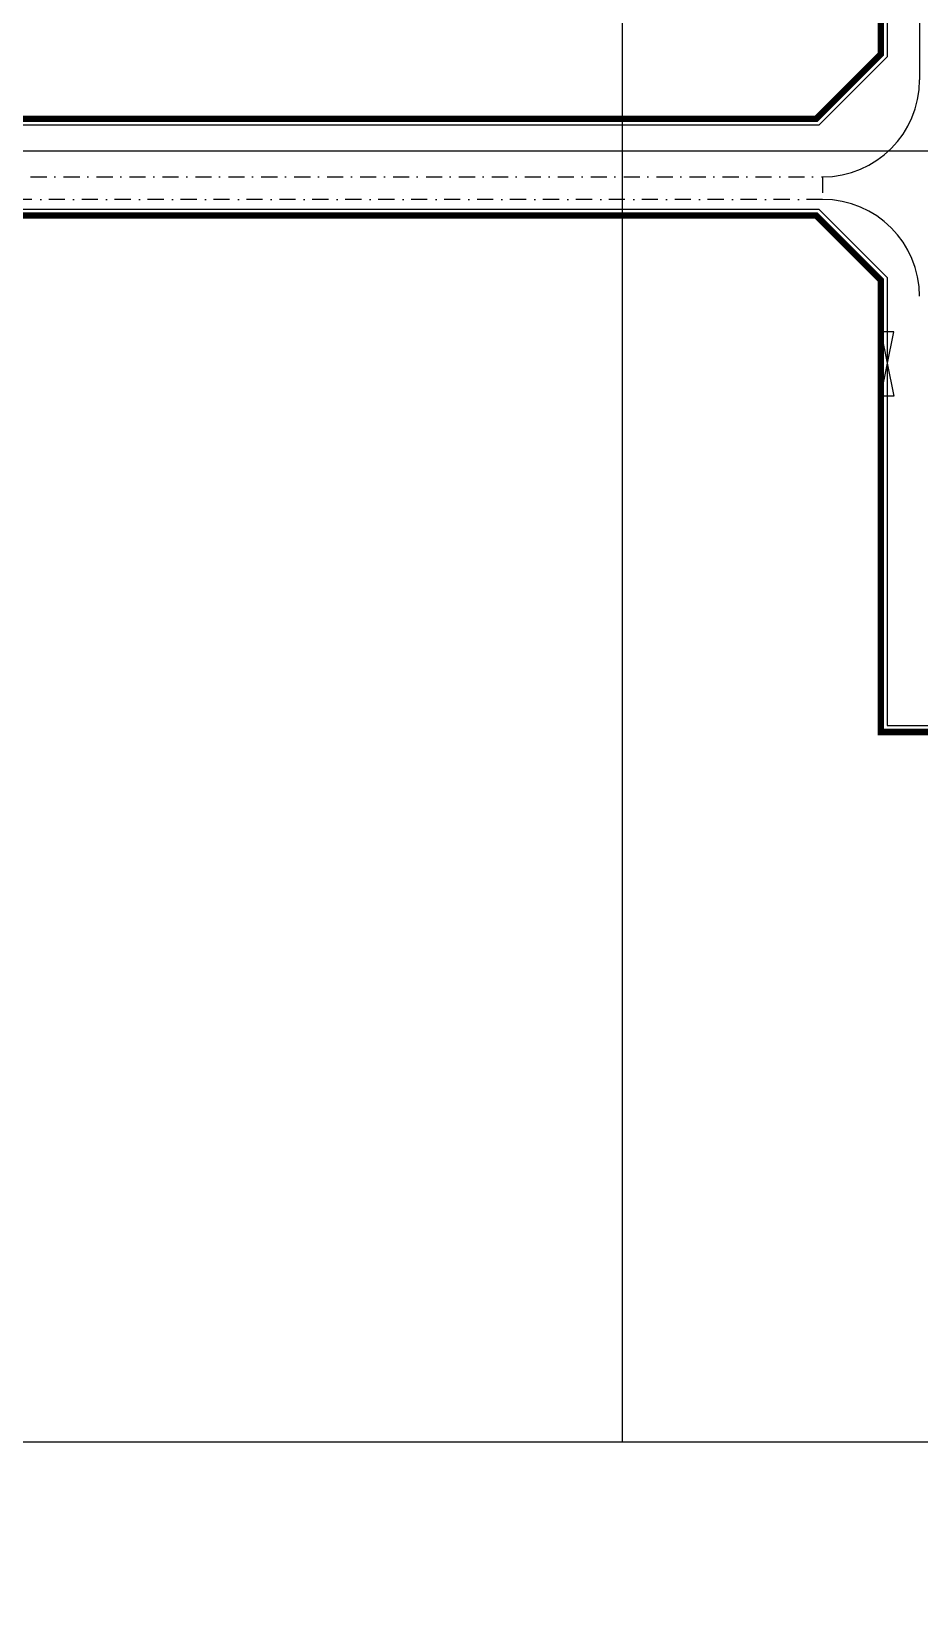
# Model space of a CAD drawing. Header units: millimetres. Extents: x -2699 to 2556, y 623 to 2108.
# Drawn here: x -1903.7 to -1766.2, y 1389.8 to 1633.3 of the extents above; entities that cross this region are included whole.
import ezdxf

# ---------------------------------------------------------------- set-up
doc = ezdxf.new("R2010")
doc.units = ezdxf.units.MM
doc.linetypes.add('DASHDOT', pattern=[1, 0.5, -0.25, 0, -0.25])
doc.linetypes.add('PHANTOM2', pattern=[1.25, 0.625, -0.125, 0.125, -0.125, 0.125, -0.125])
for name, color, linetype in [('FGW', 8, 'Continuous'), ('围界大门', 1, 'Continuous'), ('巡场路', 154, 'Continuous'), ('征地线', 6, 'PHANTOM2'), ('灯光带道路', 6, 'DASHDOT'), ('飞行区围界', 5, 'FENCELINE1')]:
    doc.layers.add(name, color=color, linetype=linetype)
doc.linetypes.add('FENCELINE1', pattern='A,0.25,-0.1,[133,ltypeshp.shx,S=0.1,R=0,X=-0.1,Y=0],-0.1,1', length=1.45)

msp = doc.modelspace()

# ---------------------------------------------------------------- linework, layer by layer
at = {"layer": 'FGW', "linetype": 'Continuous'}
for p, q in [((-1812.24, 1414.8), (-1812.24, 1895.71)), ((2387.76, 1614.8), (-2483.16, 1614.8)), ((2387.76, 1414.8), (-2483.16, 1414.8))]:
    msp.add_line(p, q, dxfattribs=at)
at = {"layer": '围界大门'}
for p, q in [((-1772.24, 1586.8), (-1770.24, 1576.8)), ((-1772.24, 1576.8), (-1770.24, 1586.8)), ((-1770.24, 1586.8), (-1772.24, 1586.8)), ((-1770.24, 1576.8), (-1772.24, 1576.8))]:
    msp.add_line(p, q, dxfattribs=at)
at = {"layer": '巡场路', "ltscale": 5}
msp.add_line((-1766.24, 1713.8), (-1766.24, 1625.8), dxfattribs=at)
for centre, start, end in [((-1781.24, 1625.8), 270, 0), ((-1781.24, 1592.3), 0, 90)]:
    msp.add_arc(centre, 15, start, end, dxfattribs=at)
at = {"layer": '征地线', "ltscale": 25, "const_width": 1}
msp.add_lwpolyline([(-1622.24, 1524.8), (-1772.24, 1524.8), (-1772.24, 1594.8), (-1782.24, 1604.8), (-2389.74, 1604.8), (-2389.74, 1592.3), (-2434.74, 1592.3), (-2434.74, 1637.3), (-2389.74, 1637.3), (-2389.74, 1619.8), (-1782.24, 1619.8), (-1772.24, 1629.8), (-1772.24, 1704.8), (-1772.24, 1704.8), (-1772.24, 1714.8), (-1772.24, 1814.8), (-1372.24, 1814.8)], dxfattribs=at)
at = {"layer": '征地线', "ltscale": 25}
msp.add_lwpolyline([(-1622.24, 1704.8), (-1772.24, 1704.8), (-1772.24, 1629.8), (-1782.24, 1619.8), (-2389.74, 1619.8), (-2389.74, 1637.3), (-2434.74, 1637.3), (-2434.74, 1592.3), (-2389.74, 1592.3), (-2389.74, 1604.8), (-1782.24, 1604.8), (-1772.24, 1594.8), (-1772.24, 1524.8), (-1622.24, 1524.8)], dxfattribs=at)
at = {"layer": '灯光带道路', "ltscale": 5}
msp.add_lwpolyline([(-2390.74, 1607.3), (-2390.74, 1613.3), (-2385.74, 1613.3), (-2383.24, 1610.8), (-1781.24, 1610.8), (-1781.24, 1607.3), (-2390.74, 1607.3)], dxfattribs=at)
at = {"layer": '飞行区围界', "ltscale": 15}
msp.add_lwpolyline([(987.76, 1783.8), (-1012.28, 1783.8), (-1372.28, 1813.8), (-1771.24, 1813.8), (-1771.24, 1714.38), (-1771.24, 1703.8), (-1771.24, 1703.8), (-1771.24, 1629.38), (-1781.83, 1618.8), (-2390.74, 1618.8), (-2390.74, 1636.3), (-2433.74, 1636.3), (-2433.74, 1593.3), (-2390.74, 1593.3), (-2390.74, 1605.8), (-1781.83, 1605.8), (-1771.24, 1595.21), (-1771.24, 1525.8), (-1621.83, 1525.8), (-1611.24, 1515.21), (-1611.24, 1389.8), (-1569.24, 1389.8), (-1569.24, 1393.8)], dxfattribs=at)

doc.saveas('drawing.dxf')
